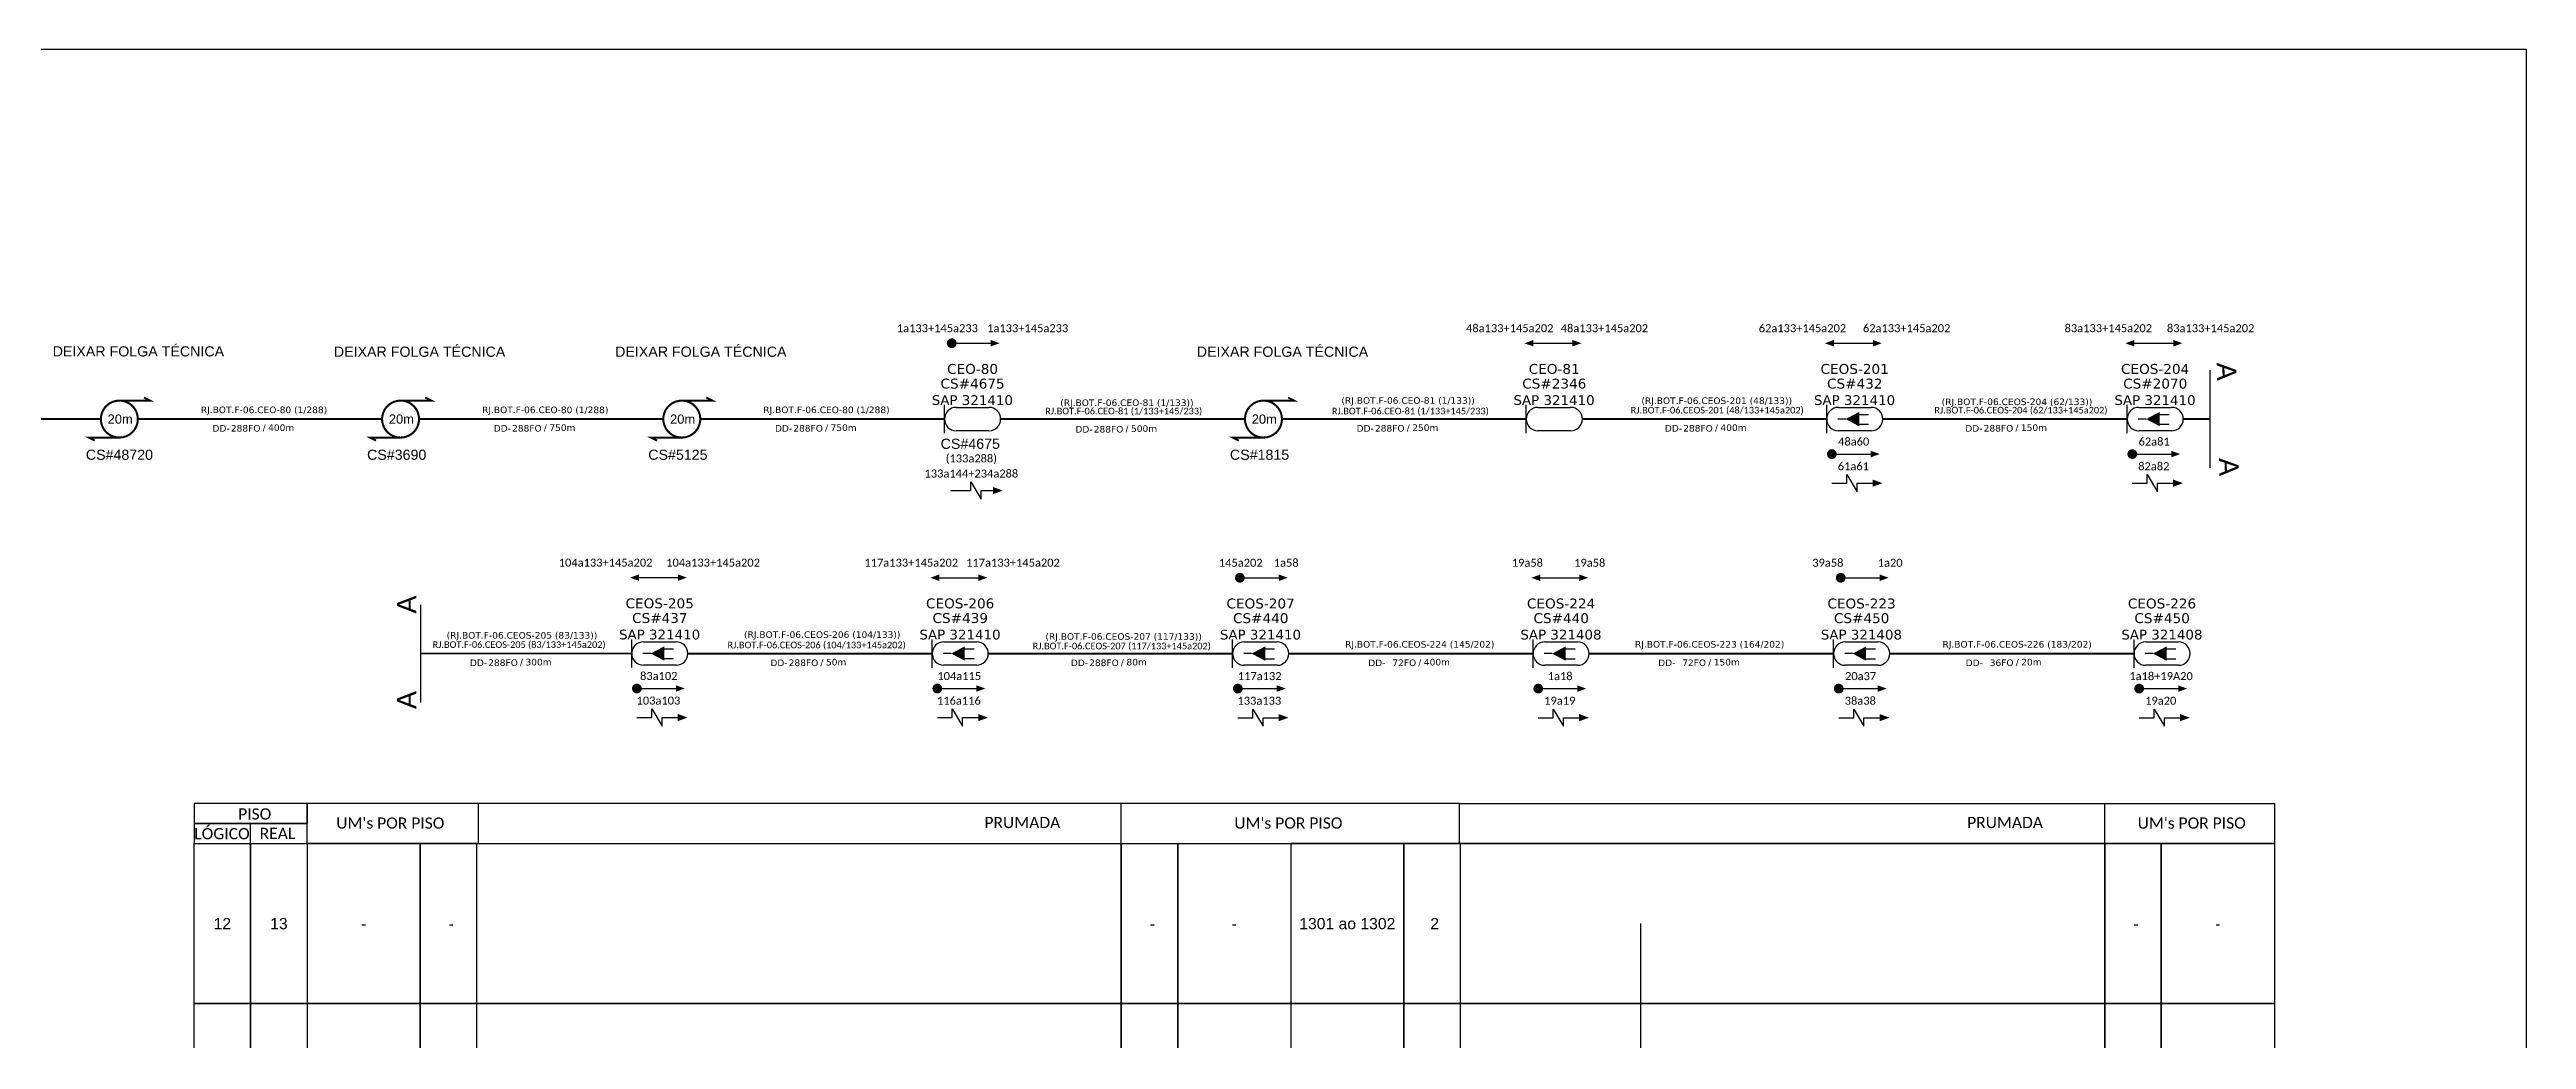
# Model space of a CAD drawing. Extents: x -89 to 1678, y 705 to 1299.
# Drawn here: x 242 to 749, y 1096 to 1299 of the extents above; entities that cross this region are included whole.
import ezdxf
from ezdxf.enums import TextEntityAlignment as Align

# ---------------------------------------------------------------- set-up
doc = ezdxf.new("R2010")
doc.units = 0
for name, color, linetype in [('20.4-CEOS', 1, 'Continuous'), ('20.5-CABO AÉREO', 1, 'Continuous'), ('CEO', 1, 'Continuous'), ('SETA', 7, 'Continuous')]:
    doc.layers.add(name, color=color, linetype=linetype)
doc.layers.add('40.1-ETIQUETAS', color=1, linetype='Continuous', lineweight=20)
doc.styles.add('ARIAL', font='arial.ttf')
doc.styles.add('DIGICADE', font='arial.ttf')
doc.styles.add('siredit', font='verdana.ttf')
doc.styles.get("Standard").update_dxf_attribs({"font": 'arial.ttf'})
doc.styles.add('WMF-Calibri0', font='calibri.ttf')

msp = doc.modelspace()

# ---------------------------------------------------------------- linework, layer by layer
for points in [[(-89.32, 705.02), (749.25, 705.02), (749.25, 1299.02), (-89.32, 1299.02), (-89.32, 705.02)], [(294.99, 1136.42), (530.86, 1136.42), (530.86, 1144.64), (294.99, 1144.64), (294.99, 1144.64), (294.99, 1140.53)], [(330.05, 1136.42), (330.05, 1144.64)], [(461.59, 1136.42), (461.59, 1144.64)], [(662.93, 1136.42), (662.93, 1144.64)], [(283.42, 1136.42), (283.42, 1140.53)]]:
    msp.add_lwpolyline(points)
at = {"color": 7}
for points, const_width in [([(426.42, 1238.88, 1), (427.42, 1238.88, 1)], 1), ([(256.55, 1227.13, 1.000012), (256.55, 1219.57, 0.999978)], 0.42), ([(314.11, 1227.13, 1.000012), (314.11, 1219.57, 0.999978)], 0.42), ([(371.67, 1227.13, 1.000012), (371.67, 1219.57, 0.999978)], 0.42), ([(490.73, 1227.13, 1.000012), (490.73, 1219.57, 0.999978)], 0.42), ([(606.57, 1216.18, 1), (607.57, 1216.19, 1)], 1), ([(668.07, 1216.18, 1), (669.07, 1216.19, 1)], 1), ([(485.39, 1190.86, 1), (486.39, 1190.86, 1)], 1), ([(608.39, 1190.86, 1), (609.39, 1190.86, 1)], 1), ([(361.98, 1168.18, 1), (362.98, 1168.19, 1)], 1), ([(423.48, 1168.17, 1), (424.48, 1168.18, 1)], 1), ([(484.98, 1168.16, 1), (485.98, 1168.16, 1)], 1), ([(546.48, 1168.16, 1), (547.48, 1168.16, 1)], 1), ([(607.98, 1168.16, 1), (608.98, 1168.16, 1)], 1), ([(669.48, 1168.16, 1), (670.48, 1168.16, 1)], 1)]:
    msp.add_lwpolyline(points, format="xyb", close=True, dxfattribs=dict(at, const_width=const_width))
for points in [[(426.92, 1238.88), (434.9, 1238.88)], [(545.98, 1238.88), (553.96, 1238.88)], [(607.48, 1238.88), (615.46, 1238.88)], [(668.98, 1238.88), (676.96, 1238.88)], [(607.07, 1216.19), (615.05, 1216.19)], [(610.13, 1210.23), (610.13, 1212), (612.24, 1208.47), (612.24, 1210.23)], [(668.57, 1216.19), (676.55, 1216.19)], [(671.63, 1210.23), (671.63, 1212), (673.74, 1208.47), (673.74, 1210.23)], [(430.81, 1208.7), (430.81, 1210.47), (432.92, 1206.93), (432.93, 1208.7)], [(362.9, 1190.88), (370.88, 1190.88)], [(424.4, 1190.87), (432.38, 1190.87)], [(485.89, 1190.86), (493.88, 1190.86)], [(547.39, 1190.86), (555.38, 1190.86)], [(608.89, 1190.86), (616.88, 1190.86)], [(362.48, 1168.19), (370.46, 1168.19)], [(423.98, 1168.17), (431.96, 1168.17)], [(485.48, 1168.16), (493.46, 1168.16)], [(546.98, 1168.16), (554.96, 1168.16)], [(608.48, 1168.16), (616.46, 1168.16)], [(669.98, 1168.16), (677.96, 1168.16)], [(365.54, 1162.23), (365.54, 1164), (367.65, 1160.47), (367.65, 1162.23)], [(427.04, 1162.22), (427.04, 1163.99), (429.15, 1160.46), (429.15, 1162.22)], [(488.54, 1162.21), (488.54, 1163.98), (490.65, 1160.45), (490.65, 1162.21)], [(550.04, 1162.21), (550.04, 1163.98), (552.15, 1160.45), (552.15, 1162.21)], [(611.54, 1162.21), (611.54, 1163.98), (613.65, 1160.45), (613.65, 1162.21)]]:
    msp.add_lwpolyline(points, dxfattribs=at)
at = {"color": 3}
for points in [[(684.49, 1213.35), (684.49, 1233.35)], [(318.23, 1165.35), (318.23, 1185.35)], [(673.04, 1162.21), (673.04, 1163.98), (675.15, 1160.45), (675.15, 1162.21)], [(567.98, 1091.61), (567.98, 1120.04)]]:
    msp.add_lwpolyline(points, dxfattribs=at)
at = {"color": 7, "const_width": 0.394}
for points in [[(256.55, 1227.13), (262.85, 1227.13), (261.59, 1227.76)], [(314.11, 1227.13), (320.41, 1227.13), (319.15, 1227.76)], [(371.67, 1227.13), (377.97, 1227.13), (376.71, 1227.76)], [(490.73, 1227.13), (497.03, 1227.13), (495.77, 1227.76)], [(256.55, 1219.57), (250.25, 1219.57), (251.51, 1218.94)], [(314.11, 1219.57), (307.81, 1219.57), (309.07, 1218.94)], [(371.67, 1219.57), (365.37, 1219.57), (366.63, 1218.94)], [(490.73, 1219.57), (484.43, 1219.57), (485.69, 1218.94)]]:
    msp.add_lwpolyline(points, dxfattribs=at)
for points in [[(271.85, 1140.53), (294.99, 1140.53), (294.99, 1144.64), (271.85, 1144.64)], [(530.86, 1144.64), (697.65, 1144.64), (697.65, 1136.42), (530.86, 1136.42)], [(271.85, 1136.42), (294.99, 1136.42), (294.99, 1140.53), (271.85, 1140.53)], [(271.85, 1136.42), (283.42, 1136.42), (283.42, 1103.67), (271.85, 1103.67)], [(283.42, 1136.42), (294.99, 1136.42), (294.99, 1103.67), (283.42, 1103.67)], [(318.14, 1136.42), (294.99, 1136.42), (294.99, 1103.67), (318.14, 1103.67)], [(329.71, 1136.42), (318.14, 1136.42), (318.14, 1103.67), (329.71, 1103.67)], [(329.71, 1136.42), (461.6, 1136.42), (461.6, 1103.67), (329.71, 1103.67)], [(461.6, 1136.42), (473.18, 1136.42), (473.18, 1103.67), (461.6, 1103.67)], [(473.18, 1136.42), (496.32, 1136.42), (496.32, 1103.67), (473.18, 1103.67)], [(519.47, 1136.42), (496.32, 1136.42), (496.32, 1103.67), (519.47, 1103.67)], [(531.04, 1136.42), (519.47, 1136.42), (519.47, 1103.67), (531.04, 1103.67)], [(531.04, 1136.42), (662.93, 1136.42), (662.93, 1103.67), (531.04, 1103.67)], [(662.93, 1136.42), (674.5, 1136.42), (674.5, 1103.67), (662.93, 1103.67)], [(674.5, 1136.42), (697.65, 1136.42), (697.65, 1103.67), (674.5, 1103.67)], [(271.85, 1103.67), (283.42, 1103.67), (283.42, 1070.93), (271.85, 1070.93)], [(283.42, 1103.67), (294.99, 1103.67), (294.99, 1070.93), (283.42, 1070.93)], [(318.14, 1103.67), (294.99, 1103.67), (294.99, 1070.93), (318.14, 1070.93)], [(329.71, 1103.67), (318.14, 1103.67), (318.14, 1070.93), (329.71, 1070.93)], [(329.71, 1103.67), (461.6, 1103.67), (461.6, 1070.93), (329.71, 1070.93)], [(461.6, 1103.67), (473.18, 1103.67), (473.18, 1070.93), (461.6, 1070.93)], [(473.18, 1103.67), (496.32, 1103.67), (496.32, 1070.93), (473.18, 1070.93)], [(519.47, 1103.67), (496.32, 1103.67), (496.32, 1070.93), (519.47, 1070.93)], [(531.04, 1103.67), (519.47, 1103.67), (519.47, 1070.93), (531.04, 1070.93)], [(531.04, 1103.67), (662.93, 1103.67), (662.93, 1070.93), (531.04, 1070.93)], [(662.93, 1103.67), (674.5, 1103.67), (674.5, 1070.93), (662.93, 1070.93)], [(674.5, 1103.67), (697.65, 1103.67), (697.65, 1070.93), (674.5, 1070.93)]]:
    msp.add_lwpolyline(points, close=True)
at = {"layer": '20.4-CEOS', "color": 7}
for p, q in [((427.84, 1225.74), (434.55, 1225.74)), ((546.9, 1225.74), (553.61, 1225.74)), ((608.4, 1225.74), (615.11, 1225.74)), ((669.9, 1225.74), (676.61, 1225.74)), ((434.55, 1220.96), (427.84, 1220.96)), ((553.61, 1220.96), (546.9, 1220.96)), ((615.11, 1220.96), (608.4, 1220.96)), ((676.61, 1220.96), (669.9, 1220.96)), ((363.81, 1177.74), (370.52, 1177.74)), ((425.31, 1177.73), (432.02, 1177.73)), ((486.81, 1177.72), (493.52, 1177.72)), ((548.31, 1177.72), (555.02, 1177.72)), ((609.81, 1177.72), (616.52, 1177.72)), ((370.52, 1172.96), (363.81, 1172.96)), ((432.02, 1172.95), (425.31, 1172.95)), ((493.52, 1172.93), (486.81, 1172.93)), ((555.02, 1172.93), (548.31, 1172.93)), ((616.52, 1172.93), (609.81, 1172.93))]:
    msp.add_line(p, q, dxfattribs=at)
at = {"layer": '20.4-CEOS', "color": 5}
for p, q in [((671.31, 1177.72), (678.02, 1177.72)), ((678.02, 1172.93), (671.31, 1172.93))]:
    msp.add_line(p, q, dxfattribs=at)
at = {"layer": '20.4-CEOS', "color": 7}
for points in [[(425.45, 1220.46), (425.45, 1226.24)], [(544.51, 1220.46), (544.51, 1226.24)], [(606.01, 1220.46), (606.01, 1226.24)], [(609.9, 1223.35), (608.29, 1223.35)], [(612.55, 1224.3), (614.59, 1224.3)], [(612.55, 1222.31), (614.59, 1222.31)], [(667.51, 1220.46), (667.51, 1226.24)], [(671.4, 1223.35), (669.79, 1223.35)], [(674.05, 1224.3), (676.09, 1224.3)], [(674.05, 1222.31), (676.09, 1222.31)], [(361.42, 1172.47), (361.42, 1178.24)], [(367.96, 1176.3), (370, 1176.3)], [(422.92, 1172.45), (422.92, 1178.22)], [(429.46, 1176.29), (431.5, 1176.29)], [(484.42, 1172.44), (484.42, 1178.21)], [(490.96, 1176.28), (493, 1176.28)], [(545.92, 1172.44), (545.92, 1178.21)], [(552.46, 1176.28), (554.5, 1176.28)], [(607.42, 1172.44), (607.42, 1178.21)], [(613.96, 1176.28), (616, 1176.28)], [(365.31, 1175.35), (363.7, 1175.35)], [(367.96, 1174.31), (370, 1174.31)], [(426.81, 1175.34), (425.2, 1175.34)], [(429.46, 1174.3), (431.5, 1174.3)], [(488.31, 1175.33), (486.7, 1175.33)], [(490.96, 1174.28), (493, 1174.28)], [(549.81, 1175.33), (548.2, 1175.33)], [(552.46, 1174.28), (554.5, 1174.28)], [(611.31, 1175.33), (609.7, 1175.33)], [(613.96, 1174.28), (616, 1174.28)]]:
    msp.add_lwpolyline(points, dxfattribs=at)
for points in [[(609.9, 1223.35, 0, 2.95, 0), (612.67, 1223.35, 2.95, 2.95, 0)], [(671.4, 1223.35, 0, 2.95, 0), (674.17, 1223.35, 2.95, 2.95, 0)], [(365.31, 1175.35, 0, 2.95, 0), (368.09, 1175.35, 2.95, 2.95, 0)], [(426.81, 1175.34, 0, 2.95, 0), (429.59, 1175.34, 2.95, 2.95, 0)], [(488.31, 1175.33, 0, 2.95, 0), (491.09, 1175.33, 2.95, 2.95, 0)], [(549.81, 1175.33, 0, 2.95, 0), (552.59, 1175.33, 2.95, 2.95, 0)], [(611.31, 1175.33, 0, 2.95, 0), (614.09, 1175.33, 2.95, 2.95, 0)]]:
    msp.add_lwpolyline(points, format="xyseb", dxfattribs=at)
at = {"layer": '20.4-CEOS', "color": 5}
for points in [[(668.92, 1172.44), (668.92, 1178.21)], [(675.46, 1176.28), (677.5, 1176.28)], [(672.81, 1175.33), (671.2, 1175.33)], [(675.46, 1174.28), (677.5, 1174.28)]]:
    msp.add_lwpolyline(points, dxfattribs=at)
msp.add_lwpolyline([(672.81, 1175.33, 0, 2.95, 0), (675.59, 1175.33, 2.95, 2.95, 0)], format="xyseb", dxfattribs=at)
at = {"layer": '20.4-CEOS', "color": 7}
for centre, start, end in [((427.84, 1223.35), 90, 270), ((434.55, 1223.35), 270, 90), ((546.9, 1223.35), 90, 270), ((553.61, 1223.35), 270, 90), ((608.4, 1223.35), 90, 270), ((615.11, 1223.35), 270, 90), ((669.9, 1223.35), 90, 270), ((676.61, 1223.35), 270, 90), ((363.81, 1175.35), 90, 270), ((370.52, 1175.35), 270, 90), ((425.31, 1175.34), 90, 270), ((432.02, 1175.34), 270, 90), ((486.81, 1175.33), 90, 270), ((493.52, 1175.33), 270, 90), ((548.31, 1175.33), 90, 270), ((555.02, 1175.33), 270, 90), ((609.81, 1175.33), 90, 270), ((616.52, 1175.33), 270, 90)]:
    msp.add_arc(centre, 2.39, start, end, dxfattribs=at)
at = {"layer": '20.4-CEOS', "color": 5}
for centre, start, end in [((671.31, 1175.33), 90, 270), ((678.02, 1175.33), 270, 90)]:
    msp.add_arc(centre, 2.39, start, end, dxfattribs=at)
at = {"layer": '20.5-CABO AÉREO', "color": 7, "ltscale": 8, "const_width": 0.4}
for points in [[(202.77, 1223.35), (252.77, 1223.35)], [(260.33, 1223.35), (310.33, 1223.35)], [(317.89, 1223.35), (367.89, 1223.35)], [(375.45, 1223.35), (425.45, 1223.35)], [(436.95, 1223.35), (486.95, 1223.35)], [(494.51, 1223.35), (544.51, 1223.35)], [(556.01, 1223.35), (606.01, 1223.35)], [(617.51, 1223.35), (667.51, 1223.35)], [(679.01, 1223.35), (684.49, 1223.35)], [(318.23, 1175.35), (361.42, 1175.35)], [(372.92, 1175.34), (422.92, 1175.34)], [(434.42, 1175.33), (484.42, 1175.33)], [(495.92, 1175.33), (545.92, 1175.33)], [(557.42, 1175.33), (607.42, 1175.33)], [(618.92, 1175.33), (668.92, 1175.33)]]:
    msp.add_lwpolyline(points, dxfattribs=at)
at = {"layer": 'SETA', "color": 7}
for points in [[(426.66, 1208.7), (430.81, 1208.7)], [(432.93, 1208.7), (436.12, 1208.7)], [(607.07, 1210.23), (610.13, 1210.23)], [(612.24, 1210.23), (615.43, 1210.23)], [(668.57, 1210.23), (671.63, 1210.23)], [(673.74, 1210.23), (676.93, 1210.23)], [(362.48, 1162.23), (365.54, 1162.23)], [(367.65, 1162.23), (370.85, 1162.23)], [(423.98, 1162.22), (427.04, 1162.22)], [(429.15, 1162.22), (432.35, 1162.22)], [(485.48, 1162.21), (488.54, 1162.21)], [(490.65, 1162.21), (493.85, 1162.21)], [(546.98, 1162.21), (550.04, 1162.21)], [(552.15, 1162.21), (555.35, 1162.21)], [(608.48, 1162.21), (611.54, 1162.21)], [(613.65, 1162.21), (616.85, 1162.21)]]:
    msp.add_lwpolyline(points, dxfattribs=at)
at = {"layer": 'SETA', "color": 3}
for points in [[(669.98, 1162.21), (673.04, 1162.21)], [(675.15, 1162.21), (678.35, 1162.21)]]:
    msp.add_lwpolyline(points, dxfattribs=at)
at = {"layer": 'SETA', "color": 7}
for points in [[(434.9, 1239.55), (436.74, 1238.89), (434.91, 1238.22)], [(545.99, 1238.21), (544.15, 1238.87), (545.98, 1239.55)], [(553.96, 1239.55), (555.8, 1238.89), (553.97, 1238.21)], [(607.49, 1238.21), (605.65, 1238.87), (607.48, 1239.55)], [(615.46, 1239.55), (617.3, 1238.89), (615.47, 1238.21)], [(668.99, 1238.21), (667.15, 1238.87), (668.98, 1239.55)], [(676.96, 1239.55), (678.8, 1238.89), (676.97, 1238.21)], [(615.05, 1216.85), (616.88, 1216.19), (615.05, 1215.52)], [(676.55, 1216.85), (678.38, 1216.19), (676.55, 1215.52)], [(435.36, 1209.45), (437.38, 1208.71), (435.36, 1207.98)], [(615.43, 1210.97), (617.45, 1210.23), (615.43, 1209.5)], [(676.93, 1210.97), (678.95, 1210.23), (676.93, 1209.5)], [(362.9, 1190.22), (361.06, 1190.87), (362.89, 1191.55)], [(370.87, 1191.55), (372.71, 1190.89), (370.88, 1190.22)], [(424.4, 1190.2), (422.56, 1190.86), (424.39, 1191.54)], [(432.37, 1191.54), (434.21, 1190.88), (432.38, 1190.2)], [(493.87, 1191.52), (495.71, 1190.87), (493.88, 1190.19)], [(547.4, 1190.19), (545.56, 1190.85), (547.39, 1191.52)], [(555.37, 1191.52), (557.21, 1190.87), (555.38, 1190.19)], [(616.87, 1191.52), (618.71, 1190.87), (616.88, 1190.19)], [(370.46, 1168.85), (372.29, 1168.2), (370.46, 1167.52)], [(431.96, 1168.84), (433.79, 1168.18), (431.96, 1167.51)], [(493.46, 1168.83), (495.29, 1168.17), (493.46, 1167.5)], [(554.96, 1168.83), (556.79, 1168.17), (554.96, 1167.5)], [(616.46, 1168.83), (618.29, 1168.17), (616.46, 1167.5)], [(677.96, 1168.83), (679.79, 1168.17), (677.96, 1167.5)], [(370.85, 1162.97), (372.86, 1162.23), (370.85, 1161.5)], [(432.35, 1162.96), (434.36, 1162.22), (432.35, 1161.49)], [(493.85, 1162.94), (495.86, 1162.21), (493.85, 1161.48)], [(555.35, 1162.94), (557.36, 1162.21), (555.35, 1161.48)], [(616.85, 1162.94), (618.86, 1162.21), (616.85, 1161.48)]]:
    msp.add_solid(points, dxfattribs=at)
at = {"layer": 'SETA', "color": 3}
msp.add_solid([(678.35, 1162.94), (680.36, 1162.21), (678.35, 1161.48)], dxfattribs=at)

# ---------------------------------------------------------------- texts
at = {"color": 7, "style": 'ARIAL'}
for s, height, p in [('DEIXAR FOLGA TÉCNICA', 2.0835, (242.9, 1236.18)), ('DEIXAR FOLGA TÉCNICA', 2.0835, (300.46, 1236.11)), ('DEIXAR FOLGA TÉCNICA', 2.0835, (358.02, 1236.11)), ('DEIXAR FOLGA TÉCNICA', 2.0835, (477.08, 1236.11)), ('CS#48720', 2.083, (249.69, 1215.01)), ('CS#3690', 2.083, (307.25, 1215.01)), ('CS#5125', 2.083, (364.81, 1215.01)), ('CS#4675', 2.083, (424.66, 1217.25)), ('CS#1815', 2.083, (483.87, 1215.01))]:
    msp.add_text(s, height=height, rotation=359.9867, dxfattribs=at).set_placement(p)
at = {"color": 3, "style": 'DIGICADE'}
for rotation, p in [(271.3628, (685.81, 1234.9)), (271.3628, (686.28, 1215.37)), (90, (317.37, 1183.51)), (90, (317.37, 1163.96))]:
    msp.add_text('A', height=4, rotation=rotation, dxfattribs=at).set_placement(p)
at = {"color": 7}
for p in [(254.15, 1222.41), (311.71, 1222.41), (369.27, 1222.4), (488.33, 1222.4)]:
    msp.add_text('20m', height=1.89, dxfattribs=at).set_placement(p)
at = {"style": 'WMF-Calibri0'}
for s, p in [('     PISO', (276.81, 1141.34)), ("UM's POR PISO", (300.95, 1139.48)), ('PRUMADA', (433.62, 1139.6)), ("UM's POR PISO", (484.77, 1139.48)), ('PRUMADA', (634.76, 1139.6)), ("UM's POR PISO", (669.67, 1139.48)), ('  LÓGICO', (270.27, 1137.31)), ('    REAL', (282.03, 1137.36))]:
    msp.add_text(s, height=2.3, dxfattribs=at).set_placement(p)
at = {"style": 'ARIAL'}
for s, p in [('12', (277.63, 1120.04)), ('13', (289.21, 1120.04)), ('1301 ao 1302', (507.89, 1120.04)), ('2', (525.77, 1120.04)), ('-', (306.57, 1120.04)), ('-', (324.45, 1120.04)), ('-', (467.98, 1120.04)), ('-', (484.75, 1120.04)), ('-', (669.31, 1120.04)), ('-', (686.08, 1120.04))]:
    msp.add_text(s, height=2.3, dxfattribs=at).set_placement(p, align=Align.MIDDLE_CENTER)
at = {"layer": '20.4-CEOS', "color": 7, "style": 'siredit'}
for s, height, p in [('SAP 321410', 2, (431.15, 1227.24)), ('CS#4675', 2.028, (431.2, 1230.62)), ('SAP 321410', 2, (550.21, 1227.24)), ('CS#2346', 2.028, (550.26, 1230.62)), ('SAP 321410', 2, (611.71, 1227.24)), ('CS#432', 2.028, (611.76, 1230.62)), ('SAP 321410', 2, (673.21, 1227.24)), ('CS#2070', 2.028, (673.26, 1230.62)), ('CS#437', 2.028, (367.17, 1182.62)), ('CS#439', 2.028, (428.67, 1182.61)), ('CS#440', 2.028, (490.17, 1182.59)), ('CS#440', 2.028, (551.67, 1182.59)), ('CS#450', 2.028, (613.17, 1182.59)), ('SAP 321410', 2, (367.12, 1179.24)), ('SAP 321410', 2, (428.62, 1179.23)), ('SAP 321410', 2, (490.12, 1179.22)), ('SAP 321408', 2, (551.62, 1179.22)), ('SAP 321408', 2, (613.12, 1179.22))]:
    msp.add_text(s, height=height, dxfattribs=at).set_placement(p, align=Align.MIDDLE_CENTER)
at = {"layer": '20.4-CEOS', "color": 5, "style": 'siredit'}
for s, height, p in [('CS#450', 2.028, (674.67, 1182.59)), ('SAP 321408', 2, (674.62, 1179.22))]:
    msp.add_text(s, height=height, dxfattribs=at).set_placement(p, align=Align.MIDDLE_CENTER)
at = {"layer": '40.1-ETIQUETAS', "color": 7, "style": 'siredit'}
for s, p in [('(RJ.BOT.F-06.CEO-81 (1/133))', (462.78, 1226.7)), ('(RJ.BOT.F-06.CEO-81 (1/133))', (520.34, 1227.16)), ('(RJ.BOT.F-06.CEOS-201 (48/133))', (583.51, 1227.11)), ('(RJ.BOT.F-06.CEOS-204 (62/133))', (644.97, 1226.89)), ('RJ.BOT.F-06.CEO-80 (1/288)', (286.16, 1225.24)), ('RJ.BOT.F-06.CEO-80 (1/288)', (343.72, 1225.24)), ('RJ.BOT.F-06.CEO-80 (1/288)', (401.28, 1225.24)), ('(RJ.BOT.F-06.CEOS-205 (83/133))', (338.96, 1179.07)), ('(RJ.BOT.F-06.CEOS-206 (104/133))', (400.41, 1179.22)), ('(RJ.BOT.F-06.CEOS-207 (117/133))', (462.11, 1178.83)), ('RJ.BOT.F-06.CEOS-224 (145/202)', (522.72, 1177.23)), ('RJ.BOT.F-06.CEOS-223 (164/202)', (582.05, 1177.23)), ('RJ.BOT.F-06.CEOS-226 (183/202)', (645, 1177.23))]:
    msp.add_text(s, height=1.35, dxfattribs=at).set_placement(p, align=Align.MIDDLE_CENTER)
for s, p in [('DD-', (279.14, 1221.45)), ('288FO', (285.43, 1221.47)), ('/', (286.49, 1221.59)), ('DD-', (336.7, 1221.45)), ('288FO', (342.99, 1221.47)), ('/', (344.05, 1221.59)), ('DD-', (394.26, 1221.45)), ('288FO', (400.55, 1221.47)), ('/', (401.61, 1221.59)), ('DD-', (455.76, 1221.25)), ('288FO', (462.05, 1221.27)), ('/', (463.11, 1221.4)), ('DD-', (513.32, 1221.45)), ('288FO', (519.61, 1221.47)), ('/', (520.67, 1221.59)), ('DD-', (576.41, 1221.45)), ('288FO', (582.7, 1221.47)), ('/', (583.76, 1221.59)), ('DD-', (637.91, 1221.45)), ('288FO', (644.2, 1221.47)), ('/', (645.26, 1221.59)), ('DD-', (331.83, 1173.45)), ('288FO', (338.11, 1173.47)), ('/', (339.17, 1173.59)), ('DD-', (393.33, 1173.44)), ('288FO', (399.61, 1173.45)), ('/', (400.67, 1173.58)), ('DD-', (454.83, 1173.44)), ('288FO', (461.11, 1173.45)), ('/', (462.17, 1173.58)), ('DD-', (515.7, 1173.44)), ('72FO', (521.99, 1173.45)), ('/', (523.05, 1173.58)), ('DD-', (575.04, 1173.44)), ('72FO', (581.32, 1173.45)), ('/', (582.38, 1173.58)), ('DD-', (637.98, 1173.44)), ('36FO', (644.26, 1173.45)), ('/', (645.32, 1173.58))]:
    msp.add_text(s, height=1.35, dxfattribs=at).set_placement(p, align=Align.MIDDLE_RIGHT)
for s, p in [('400m', (287, 1221.59)), ('750m', (344.56, 1221.59)), ('750m', (402.12, 1221.59)), ('500m', (463.62, 1221.4)), ('250m', (521.18, 1221.59)), ('400m', (584.27, 1221.59)), ('150m', (645.77, 1221.59)), ('300m', (339.68, 1173.59)), ('50m', (401.18, 1173.58)), ('80m', (462.68, 1173.58)), ('400m', (523.56, 1173.58)), ('150m', (582.89, 1173.58)), ('20m', (645.83, 1173.58))]:
    msp.add_text(s, height=1.35, dxfattribs=at).set_placement(p, align=Align.MIDDLE_LEFT)
at = {"layer": '40.1-ETIQUETAS', "color": 7}
for s, insert, char_height, width, attachment_point, style in [('{\\fCalibri|b0|i0|c0|p34;1a133\\C1;+145a233}', (423.99, 1241.95), 1.633, 27.8947, 5, 'ARIAL'), ('{\\fCalibri|b0|i0|c0|p34;1a133\\C1;+145a233}', (442.47, 1241.95), 1.633, 27.8947, 5, 'ARIAL'), ('{\\fCalibri|b0|i0|c0|p34;48a133\\C1;+145a202}', (541.14, 1241.95), 1.633, 27.8947, 5, 'ARIAL'), ('{\\fCalibri|b0|i0|c0|p34;48a133\\C1;+145a202}', (560.52, 1241.95), 1.633, 27.8947, 5, 'ARIAL'), ('{\\fCalibri|b0|i0|c0|p34;\\C0;62a133\\C1;+145a202}', (601.05, 1241.95), 1.633, 27.8947, 5, 'ARIAL'), ('{\\fCalibri|b0|i0|c0|p34;62a133\\C1;+145a202}', (622.38, 1241.95), 1.633, 27.8947, 5, 'ARIAL'), ('{\\fCalibri|b0|i0|c0|p34;83a133\\C1;+145a202}', (663.66, 1241.95), 1.633, 27.8947, 5, 'ARIAL'), ('{\\fCalibri|b0|i0|c0|p34;83a133\\C1;+145a202}', (684.6, 1241.95), 1.633, 27.8947, 5, 'ARIAL'), ('{\\fCalibri|b0|i0|c0|p34;\\C0;RJ.BOT.F-06.CEO-81 (1/133+145/233)}', (446.06, 1225.67), 1.35, 33.7679, 1, 'siredit'), ('{\\fCalibri|b0|i0|c0|p34;\\C0;RJ.BOT.F-06.CEO-81 (1/133+145/233)}', (504.73, 1225.67), 1.35, 33.7679, 1, 'siredit'), ('{\\fCalibri|b0|i0|c0|p34;\\C0;RJ.BOT.F-06.CEOS-201 (48/133+145a202)}', (565.89, 1225.85), 1.35, 59.7129, 1, 'siredit'), ('{\\fCalibri|b0|i0|c0|p34;\\C0;RJ.BOT.F-06.CEOS-204 (62/133+145a202)}', (628.06, 1225.85), 1.35, 59.7129, 1, 'siredit'), ('{\\fCalibri|b0|i0|c0|p34;48a60}', (611.54, 1218.74), 1.633, 27.8947, 5, 'ARIAL'), ('{\\fCalibri|b0|i0|c0|p34;62a81}', (673.04, 1218.74), 1.633, 27.8947, 5, 'ARIAL'), ('{\\fCalibri|b0|i0|c0|p34;133a144+234a288}', (430.94, 1212.19), 1.633, 27.8947, 5, 'ARIAL'), ('{\\fCalibri|b0|i0|c0|p34;(133a288)}', (430.94, 1215.12), 1.633, 27.8947, 5, 'ARIAL'), ('{\\fCalibri|b0|i0|c0|p34;61a61}', (611.47, 1213.69), 1.633, 27.8947, 5, 'ARIAL'), ('{\\fCalibri|b0|i0|c0|p34;82a82}', (672.97, 1213.69), 1.633, 27.8947, 5, 'ARIAL'), ('{\\fCalibri|b0|i0|c0|p34;104a133\\C1;+145a202}', (356.08, 1193.95), 1.633, 27.8947, 5, 'ARIAL'), ('{\\fCalibri|b0|i0|c0|p34;104a133\\C1;+145a202}', (378.07, 1193.95), 1.633, 27.8947, 5, 'ARIAL'), ('{\\fCalibri|b0|i0|c0|p34;117a133\\C1;+145a202}', (418.64, 1193.94), 1.633, 27.8947, 5, 'ARIAL'), ('{\\fCalibri|b0|i0|c0|p34;117a133\\C1;+145a202}', (439.46, 1193.94), 1.633, 27.8947, 5, 'ARIAL'), ('{\\fCalibri|b0|i0|c0|p34;145a202}', (486.08, 1193.92), 1.633, 27.8947, 5, 'ARIAL'), ('{\\fCalibri|b0|i0|c0|p34;1a58}', (495.38, 1193.92), 1.633, 27.8947, 5, 'ARIAL'), ('{\\fCalibri|b0|i0|c0|p34;19a58}', (544.75, 1193.92), 1.633, 27.8947, 5, 'ARIAL'), ('{\\fCalibri|b0|i0|c0|p34;19a58}', (557.51, 1193.92), 1.633, 27.8947, 5, 'ARIAL'), ('{\\fCalibri|b0|i0|c0|p34;39a58}', (606.25, 1193.92), 1.633, 27.8947, 5, 'ARIAL'), ('{\\fCalibri|b0|i0|c0|p34;1a20}', (619.01, 1193.92), 1.633, 27.8947, 5, 'ARIAL'), ('{\\fCalibri|b0|i0|c0|p34;\\C0;RJ.BOT.F-06.CEOS-205 (83/133+145a202)}', (320.66, 1177.85), 1.35, 59.7129, 1, 'siredit'), ('{\\fCalibri|b0|i0|c0|p34;\\C0;RJ.BOT.F-06.CEOS-206 (104/133+145a202)}', (381.03, 1177.77), 1.35, 68.97, 1, 'siredit'), ('{\\fCalibri|b0|i0|c0|p34;\\C0;RJ.BOT.F-06.CEOS-207 (117/133+145a202)}', (443.48, 1177.56), 1.35, 68.97, 1, 'siredit'), ('{\\fCalibri|b0|i0|c0|p34;83a102}', (366.96, 1170.74), 1.633, 27.8947, 5, 'ARIAL'), ('{\\fCalibri|b0|i0|c0|p34;104a115}', (428.46, 1170.72), 1.633, 27.8947, 5, 'ARIAL'), ('{\\fCalibri|b0|i0|c0|p34;117a132}', (489.96, 1170.71), 1.633, 27.8947, 5, 'ARIAL'), ('{\\fCalibri|b0|i0|c0|p34;1a18}', (551.46, 1170.71), 1.633, 27.8947, 5, 'ARIAL'), ('{\\fCalibri|b0|i0|c0|p34;20a37}', (612.96, 1170.71), 1.633, 27.8947, 5, 'ARIAL'), ('{\\fCalibri|b0|i0|c0|p34;1a18\\C1;+19A20}', (674.46, 1170.71), 1.633, 27.8947, 5, 'ARIAL'), ('{\\fCalibri|b0|i0|c0|p34;103a103}', (366.89, 1165.7), 1.633, 27.8947, 5, 'ARIAL'), ('{\\fCalibri|b0|i0|c0|p34;116a116}', (428.39, 1165.68), 1.633, 27.8947, 5, 'ARIAL'), ('{\\fCalibri|b0|i0|c0|p34;133a133}', (489.89, 1165.67), 1.633, 27.8947, 5, 'ARIAL'), ('{\\fCalibri|b0|i0|c0|p34;19a19}', (551.39, 1165.67), 1.633, 27.8947, 5, 'ARIAL'), ('{\\fCalibri|b0|i0|c0|p34;38a38}', (612.89, 1165.67), 1.633, 27.8947, 5, 'ARIAL')]:
    msp.add_mtext(s, dxfattribs=dict(at, insert=insert, char_height=char_height, width=width, attachment_point=attachment_point, style=style))
at = {"layer": '40.1-ETIQUETAS', "color": 3, "insert": (674.39, 1165.67), "char_height": 1.633, "width": 27.8947, "attachment_point": 5, "style": 'ARIAL'}
msp.add_mtext('{\\fCalibri|b0|i0|c0|p34;19a20}', dxfattribs=at)
at = {"layer": 'CEO', "color": 7, "style": 'siredit'}
for s, p in [('CEO-80', (431.18, 1233.62)), ('CEO-81', (550.24, 1233.62)), ('CEOS-201', (611.74, 1233.62)), ('CEOS-204', (673.24, 1233.62)), ('CEOS-205', (367.15, 1185.62)), ('CEOS-206', (428.65, 1185.61)), ('CEOS-207', (490.15, 1185.59)), ('CEOS-224', (551.65, 1185.59)), ('CEOS-223', (613.15, 1185.59))]:
    msp.add_text(s, height=2.028, dxfattribs=at).set_placement(p, align=Align.MIDDLE_CENTER)
at = {"layer": 'CEO', "color": 5, "style": 'siredit'}
msp.add_text('CEOS-226', height=2.028, dxfattribs=at).set_placement((674.65, 1185.59), align=Align.MIDDLE_CENTER)

doc.saveas('drawing.dxf')
